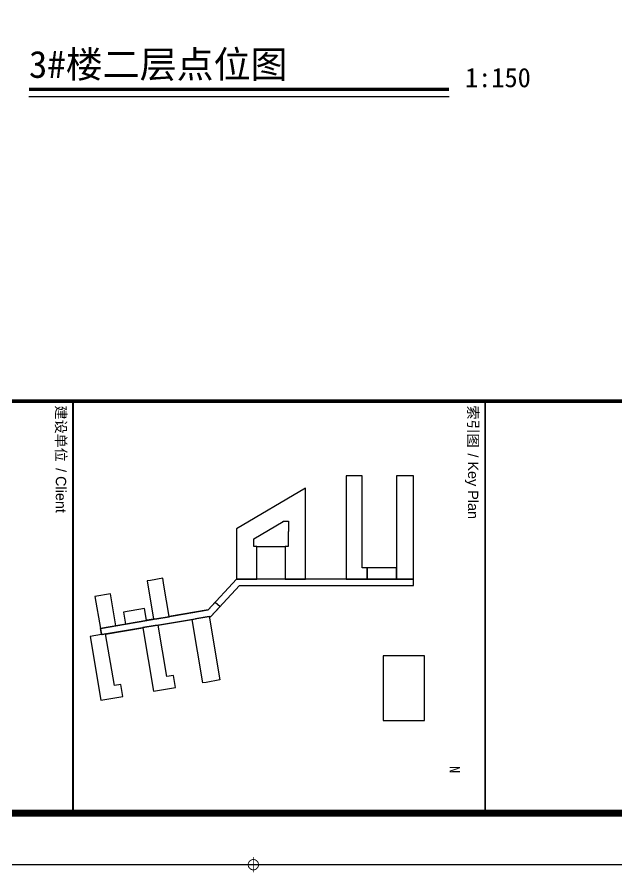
# Model space of a CAD drawing. Header units: millimetres. Extents: x 129492 to 2683129, y 513162 to 1188265.
# Drawn here: x 341183 to 358645, y 513162 to 538083 of the extents above; entities that cross this region are included whole.
import ezdxf

# ---------------------------------------------------------------- set-up
doc = ezdxf.new("R2010")
doc.units = ezdxf.units.MM
doc.header["$LTSCALE"] = 1000
for name, color, linetype in [('3#_t8$0$G-ANNO-TEXT', 33, 'Continuous'), ('G-0-XREF', 2, 'Continuous'), ('图框A1+0.00$0$G-0-XREF', 2, 'Continuous'), ('图框A1+0.00$0$G-ANNO-NOTE', 21, 'Continuous'), ('图框A1+0.00$0$G-ANNO-TEXT', 33, 'Continuous'), ('图框A1+0.00$0$G-BORD', 3, 'Continuous')]:
    doc.layers.add(name, color=color, linetype=linetype)
doc.layers.get('0').off()
doc.styles.add('3#_t8$0$CCDI_T_G03', font='simhei.ttf')
doc.styles.add('图框A1+0.00$0$CCDI_T0G_01', font='arial.ttf')
doc.styles.add('图框A1+0.00$0$CCDI_T_G01', font='arial.ttf')

# ---------------------------------------------------------------- blocks, each defined once
blk = doc.blocks.new('图框A1+0.00$0$MidPoitent')
at = {"const_width": 0.18}
for points in [[(-1.5, 0), (1.5, 0)], [(0, -1.5), (0, 1.5)]]:
    blk.add_lwpolyline(points, dxfattribs=at)
blk.add_lwpolyline([(0, -1, 1), (0, 1, 1), (0, -1, 1)], format="xyb", dxfattribs=at)
blk = doc.blocks.new('图框A1+0.00$0$A$C52F44C65')
at = {"layer": '图框A1+0.00$0$G-ANNO-NOTE', "color": 8, "elevation": 63}
blk.add_lwpolyline([(-3054, -1178), (-3054, -1981), (-1801, -1981), (-1801, -1222), (-1801, -1222), (-1801, -1222), (-1801, -1222), (-1801, -1178)], close=True, dxfattribs=at)
at = {"layer": '图框A1+0.00$0$G-ANNO-NOTE', "color": 8}
for points in [[(-5267, -1389), (-6417, -1389), (-6417, -1389), (-6417, -1389), (-6546, -1389), (-6546, -1659), (-6546, -1722), (-4760, -1722), (-4760, -1719), (-4540, -1719), (-4540, -1389), (-5267, -1389), (-5267, -1389)], [(-4417, -1389), (-4540, -1389), (-4540, -2696), (-4543, -2696), (-4543, -3490), (-4540, -3490), (-4540, -4825), (-3946, -5379), (-3819, -6134), (-3812, -6133), (-3772, -6372), (-3775, -6373), (-3765, -6435), (-3768, -6435), (-3745, -6569), (-3739, -6568), (-3587, -7469), (-3469, -7449), (-3472, -7430), (-3469, -7430), (-3479, -7367), (-3476, -7367), (-3598, -6646), (-3604, -6647), (-3644, -6408), (-3641, -6408), (-3652, -6346), (-3649, -6345), (-3760, -5687), (-3763, -5687), (-3774, -5625), (-3777, -5625), (-3822, -5358), (-3816, -5357), (-3821, -5323), (-4417, -4768)], [(-4760, -2293), (-4540, -2293), (-4540, -1719), (-4760, -1719)], [(-4540, -2293), (-4760, -2293), (-4760, -2390), (-6546, -2390), (-6546, -2453), (-6546, -2696), (-6417, -2696), (-6417, -2696), (-6417, -2696), (-4543, -2696), (-4543, -2696), (-4540, -2696)], [(-4540, -3490), (-6307, -3490), (-5520, -4825), (-4675, -4825), (-4540, -4825), (-4540, -4554), (-4540, -4435), (-5176, -4435), (-5176, -4491), (-5176, -4491), (-5176, -4491), (-5329, -4491), (-5663, -3924), (-5669, -3924), (-5669, -3820), (-5469, -3820), (-5469, -3824), (-5176, -3824), (-5176, -3824), (-5176, -3824), (-5176, -3880), (-4540, -3880), (-4540, -3761), (-4540, -3761)], [(-5176, -3880), (-4939, -3880), (-4939, -3880), (-4540, -3880), (-4540, -4435), (-4939, -4435), (-4939, -4435), (-5176, -4435)], [(-3774, -5625), (-3777, -5625), (-3822, -5358), (-2586, -5149), (-2540, -5417), (-2540, -5417), (-2530, -5479), (-3763, -5687)], [(-3812, -6133), (-3818, -6134), (-3818, -6134), (-4427, -6237), (-4561, -6260), (-4520, -6499), (-4510, -6561), (-3768, -6435), (-3768, -6435), (-3765, -6435), (-3775, -6373), (-3772, -6372)], [(-2368, -6438), (-2440, -6010), (-2673, -6049), (-2652, -6177), (-3649, -6345), (-3649, -6345), (-3652, -6346), (-3641, -6408), (-3644, -6408), (-3604, -6647), (-3598, -6646)], [(-3739, -6568), (-3745, -6569), (-3744, -6572), (-3971, -6610), (-3902, -7022), (-3669, -6983)], [(-2268, -7032), (-2501, -7071), (-2479, -7198), (-3479, -7367), (-3469, -7430), (-3472, -7430), (-3469, -7449), (-3469, -7449), (-3469, -7449), (-3431, -7669), (-2195, -7460)], [(-3637, -7169), (-3870, -7209), (-3870, -7209), (-4259, -7272), (-4208, -7574), (-3587, -7469)]]:
    blk.add_lwpolyline(points, close=True, dxfattribs=at)
blk.add_lwpolyline([(-4098, -5238), (-4012, -5145), (-3821, -5323), (-3466, -7429), (-3472, -7430), (-3469, -7449), (-3587, -7469), (-3946, -5379), (-4098, -5238)], dxfattribs=at)
blk = doc.blocks.new('图框A1+0.00')
at = {"layer": '图框A1+0.00$0$G-BORD'}
blk.add_lwpolyline([(0, 594), (841, 594), (841, 0), (0, 0)], close=True, dxfattribs=at)
at = {"layer": '图框A1+0.00$0$G-BORD', "const_width": 1.4}
blk.add_lwpolyline([(33, 584), (831, 584), (831, 10), (33, 10)], close=True, dxfattribs=at)
at = {"layer": '图框A1+0.00$0$G-BORD'}
for points, const_width in [([(751, 10), (751, 584)], 0.7), ([(751, 342), (831, 342)], 0.35), ([(751, 262), (831, 262)], 0.35)]:
    blk.add_lwpolyline(points, dxfattribs=dict(at, const_width=const_width))
at = {"layer": '图框A1+0.00$0$G-0-XREF', "ltscale": 5, "xscale": 0.01, "yscale": 0.01, "zscale": 0.01}
blk.add_blockref('图框A1+0.00$0$A$C52F44C65', (831, 342), dxfattribs=at)
at = {"layer": '图框A1+0.00$0$G-BORD'}
blk.add_blockref('图框A1+0.00$0$MidPoitent', (841, 297), dxfattribs=at)
at = {"layer": '图框A1+0.00$0$G-ANNO-TEXT', "style": '图框A1+0.00$0$CCDI_T_G01'}
for s, p in [('索引图', (751.86, 338.66)), (' / Key Plan', (760.39, 338.66)), ('建设单位', (751.86, 258.66)), (' / Client', (763.23, 258.66))]:
    blk.add_text(s, height=2, dxfattribs=at).set_placement(p)
at = {"layer": '图框A1+0.00$0$G-ANNO-TEXT', "insert": (820.18, 335.08), "char_height": 2, "width": 7.5313, "attachment_point": 7, "style": '图框A1+0.00$0$CCDI_T0G_01'}
blk.add_mtext('\\pl1.667;{\\fSimHei|b0|i0|c134|p2;N}', dxfattribs=at)

msp = doc.modelspace()

# ---------------------------------------------------------------- linework, layer by layer
at = {"layer": '3#_t8$0$G-ANNO-TEXT', "const_width": 105}
msp.add_lwpolyline([(341527, 535979), (353762, 535979)], dxfattribs=at)
at = {"layer": '3#_t8$0$G-ANNO-TEXT'}
msp.add_lwpolyline([(341527, 535769), (353762, 535769)], dxfattribs=at)

# ---------------------------------------------------------------- block references
at = {"layer": 'G-0-XREF', "xscale": 150, "yscale": 150, "zscale": 150, "rotation": 270}
msp.add_blockref('图框A1+0.00', (303511, 639551), dxfattribs=at)

# ---------------------------------------------------------------- texts
at = {"layer": '3#_t8$0$G-ANNO-TEXT', "color": 7, "style": '3#_t8$0$CCDI_T_G03'}
for s, height, p in [('3#楼二层点位图', 788.6, (341527, 536313)), ('1:150', 563.3, (354224, 536041))]:
    msp.add_text(s, height=height, dxfattribs=at).set_placement(p)

doc.saveas('drawing.dxf')
